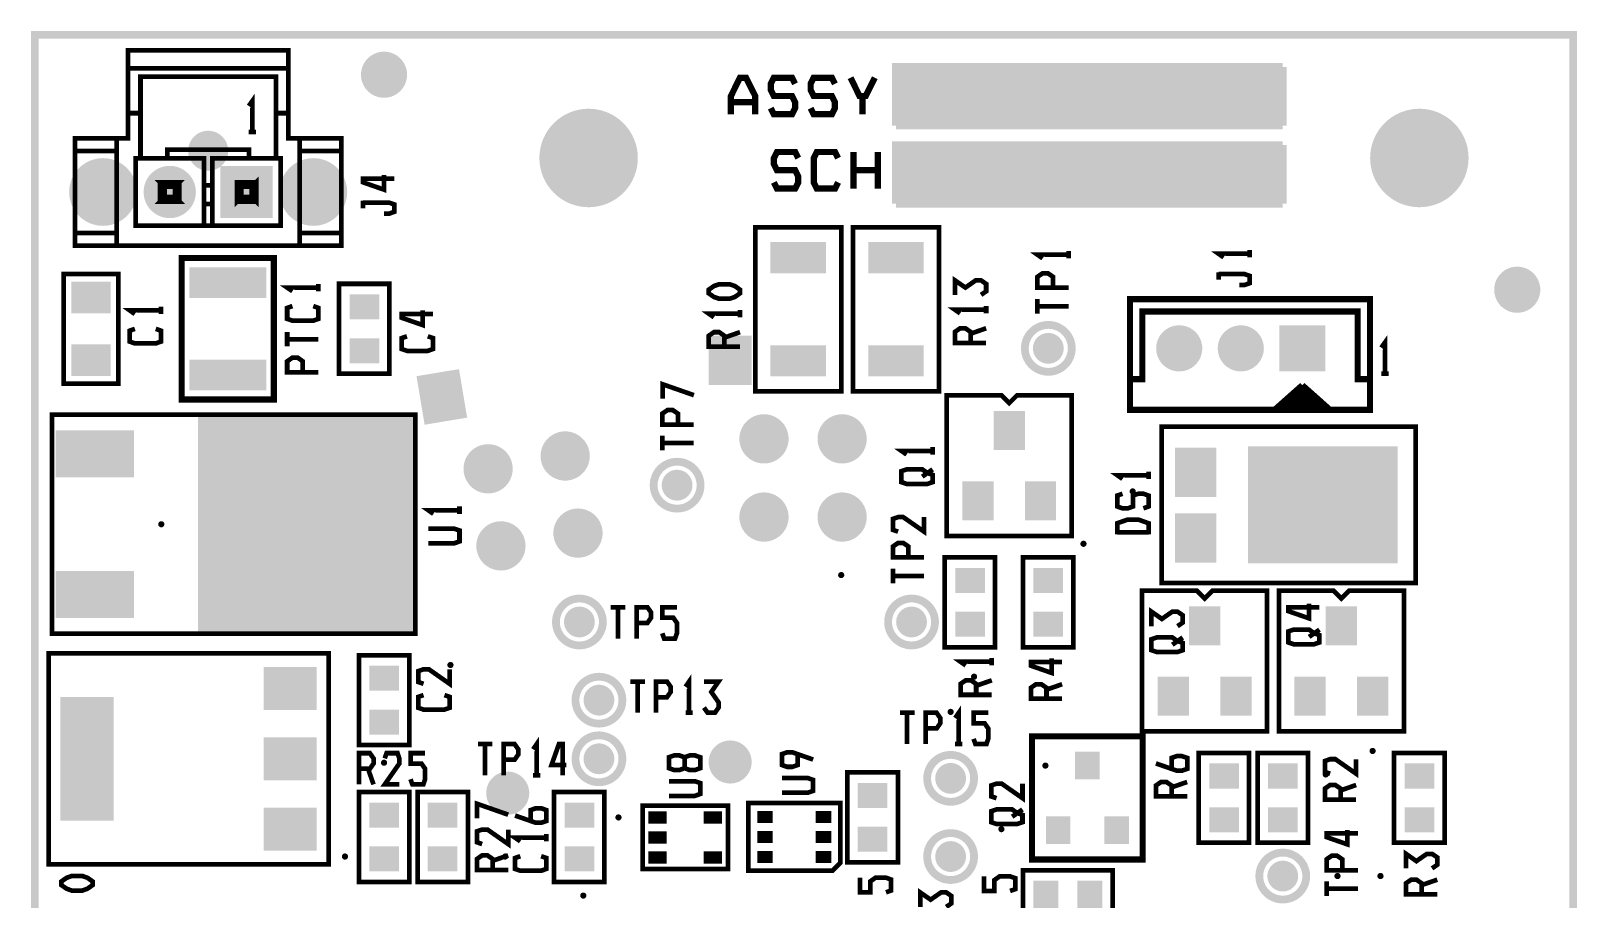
# Model space of a CAD drawing. Extents: x -6 to 100, y -18 to 50.
# Drawn here: x -5.6 to 44.7, y 21.5 to 49.7 of the extents above; entities that cross this region are included whole.
import ezdxf

# ---------------------------------------------------------------- set-up
doc = ezdxf.new("R2010")
doc.units = 0
doc.header["$MEASUREMENT"] = 0
doc.layers.get('0').update_dxf_attribs({"linetype": 'CONTINUOUS'})
for name, color, linetype in [('22-310-0_DRL', 1, 'CONTINUOUS'), ('22-310-0_SMT', 254, 'CONTINUOUS'), ('22-310-0_SST', 1, 'CONTINUOUS')]:
    doc.layers.add(name, color=color, linetype=linetype)

# ---------------------------------------------------------------- blocks, each defined once
blk = doc.blocks.new('ROUND_1')
at = {"const_width": 1.6002}
blk.add_lwpolyline([(-0.8001, 0, 1), (0.8001, 0, 1)], format="xyb", close=True, dxfattribs=at)
blk = doc.blocks.new('ROUND_16')
at = {"const_width": 0.65024}
blk.add_lwpolyline([(-0.32512, 0, 1), (0.32512, 0, 1)], format="xyb", close=True, dxfattribs=at)
blk = doc.blocks.new('ROUND_18')
at = {"const_width": 0.8001}
blk.add_lwpolyline([(-0.40005, 0, 1), (0.40005, 0, 1)], format="xyb", close=True, dxfattribs=at)
blk = doc.blocks.new('ROUND_19')
at = {"const_width": 0.69977}
blk.add_lwpolyline([(-0.349884, 0, 1), (0.349884, 0, 1)], format="xyb", close=True, dxfattribs=at)
blk = doc.blocks.new('ROUND_47')
at = {"const_width": 0.44958}
blk.add_lwpolyline([(-0.22479, 0, 1), (0.22479, 0, 1)], format="xyb", close=True, dxfattribs=at)
blk = doc.blocks.new('ROUND_48')
at = {"const_width": 0.59944}
blk.add_lwpolyline([(-0.29972, 0, 1), (0.29972, 0, 1)], format="xyb", close=True, dxfattribs=at)
blk = doc.blocks.new('ROUND_50')
at = {"const_width": 0.10033}
blk.add_lwpolyline([(-0.050164, 0, 1), (0.050164, 0, 1)], format="xyb", close=True, dxfattribs=at)
blk = doc.blocks.new('ROUND_2')
at = {"const_width": 0.50038}
blk.add_lwpolyline([(-0.25019, 0, 1), (0.25019, 0, 1)], format="xyb", close=True, dxfattribs=at)
blk = doc.blocks.new('RECTANGLE_3')
blk.add_solid([(0.63627, 0.51308), (0.63627, -0.51308), (-0.63627, 0.51308), (-0.63627, -0.51308)])
blk = doc.blocks.new('RECTANGLE_4')
blk.add_solid([(0.4826, 0.4064), (0.4826, -0.4064), (-0.4826, 0.4064), (-0.4826, -0.4064)])
blk = doc.blocks.new('RECTANGLE_6')
blk.add_solid([(0.66929, 0.8001), (0.66929, -0.8001), (-0.66929, 0.8001), (-0.66929, -0.8001)])
blk = doc.blocks.new('RECTANGLE_7')
blk.add_solid([(2.42951, 1.89992), (2.42951, -1.89992), (-2.42951, 1.89992), (-2.42951, -1.89992)])
blk = doc.blocks.new('ROUND_8')
at = {"const_width": 0.7493}
blk.add_lwpolyline([(-0.37465, 0, 1), (0.37465, 0, 1)], format="xyb", close=True, dxfattribs=at)
blk = doc.blocks.new('SQUARE_9')
blk.add_solid([(0.7493, 0.7493), (0.7493, -0.7493), (-0.7493, 0.7493), (-0.7493, -0.7493)])
blk = doc.blocks.new('ROUND_13')
at = {"const_width": 0.84963}
blk.add_lwpolyline([(-0.424814, 0, 1), (0.424814, 0, 1)], format="xyb", close=True, dxfattribs=at)
blk = doc.blocks.new('SQUARE_14')
blk.add_solid([(0.84963, 0.84963), (0.84963, -0.84963), (-0.84963, 0.84963), (-0.84963, -0.84963)])
blk = doc.blocks.new('ROUND_17')
at = {"const_width": 1.09982}
blk.add_lwpolyline([(-0.54991, 0, 1), (0.54991, 0, 1)], format="xyb", close=True, dxfattribs=at)
blk = doc.blocks.new('RECTANGLE_20')
blk.add_solid([(1.24968, 0.50038), (1.24968, -0.50038), (-1.24968, 0.50038), (-1.24968, -0.50038)])
blk = doc.blocks.new('RECTANGLE_21')
blk.add_solid([(0.508, 0.635), (0.508, -0.635), (-0.508, 0.635), (-0.508, -0.635)])
blk = doc.blocks.new('RECTANGLE_22')
blk.add_solid([(0.40005, 0.44958), (0.40005, -0.44958), (-0.40005, 0.44958), (-0.40005, -0.44958)])
blk = doc.blocks.new('RECTANGLE_26')
blk.add_solid([(0.4064, 0.4826), (0.4064, -0.4826), (-0.4064, 0.4826), (-0.4064, -0.4826)])
blk = doc.blocks.new('RECTANGLE_27')
blk.add_solid([(0.9017, 0.508), (0.9017, -0.508), (-0.9017, 0.508), (-0.9017, -0.508)])
blk = doc.blocks.new('RECTANGLE_28')
blk.add_solid([(1.27, 0.762), (1.27, -0.762), (-1.27, 0.762), (-1.27, -0.762)])
blk = doc.blocks.new('SQUARE_29')
blk.add_solid([(3.5052, 3.5052), (3.5052, -3.5052), (-3.5052, 3.5052), (-3.5052, -3.5052)])
blk = doc.blocks.new('RECTANGLE_32')
blk.add_solid([(0.29972, 0.19939), (0.29972, -0.19939), (-0.29972, 0.19939), (-0.29972, -0.19939)])
blk = doc.blocks.new('RECTANGLE_33')
blk.add_solid([(0.25019, 0.19939), (0.25019, -0.19939), (-0.25019, 0.19939), (-0.25019, -0.19939)])
blk = doc.blocks.new('RECTANGLE_34')
blk.add_solid([(0.8636, 2.0066), (0.8636, -2.0066), (-0.8636, 2.0066), (-0.8636, -2.0066)])
blk = doc.blocks.new('RECTANGLE_35')
blk.add_solid([(0.8636, 0.6985), (0.8636, -0.6985), (-0.8636, 0.6985), (-0.8636, -0.6985)])

msp = doc.modelspace()

# ---------------------------------------------------------------- linework, layer by layer
at = {"layer": '22-310-0_DRL'}
for points, const_width in [([(44.561, 49.56), (44.561, -8.441), (-5.436, -8.441), (-5.436, 49.56), (44.561, 49.56)], 0.254), ([(17.162, 39.783), (17.162, 38.183)], 1.4), ([(7.922, 37.007), (7.66, 38.584)], 1.4)]:
    msp.add_lwpolyline(points, dxfattribs=dict(at, const_width=const_width))
at = {"layer": '22-310-0_SST'}
for points, const_width in [([(-2.403, 48.475), (-2.403, 49.054), (2.798, 49.054), (2.798, 48.475)], 0.152), ([(-2.772, 43.118), (-4.133, 43.118), (-4.133, 42.714), (-2.772, 42.714), (-2.772, 46.194), (-2.403, 46.194), (-2.403, 47.015), (-2.002, 47.015), (-2.002, 48.203), (2.397, 48.203), (2.397, 47.015), (2.798, 47.015), (2.798, 48.475), (-2.403, 48.475), (-2.403, 47.015)], 0.152), ([(17.978, 46.979), (17.978, 47.573), (17.68, 48.165), (17.482, 48.165), (17.188, 47.573), (17.188, 46.979)], 0.203), ([(19.273, 47.967), (19.174, 48.165), (18.582, 48.165), (18.483, 47.967), (18.483, 47.769), (18.582, 47.573), (19.174, 47.573), (19.273, 47.375), (19.273, 47.177), (19.174, 46.979), (18.582, 46.979), (18.483, 47.177)], 0.203), ([(20.568, 47.967), (20.469, 48.165), (19.877, 48.165), (19.778, 47.967), (19.778, 47.769), (19.877, 47.573), (20.469, 47.573), (20.568, 47.375), (20.568, 47.177), (20.469, 46.979), (19.877, 46.979), (19.778, 47.177)], 0.203), ([(21.864, 48.165), (21.567, 47.573), (21.368, 47.573), (21.074, 48.165)], 0.203), ([(35.123, 48.518), (22.55, 48.518), (22.55, 46.613)], 0.254), ([(35.123, 48.315), (22.55, 48.315)], 0.254), ([(22.651, 48.518), (22.651, 46.613)], 0.254), ([(22.88, 48.518), (22.88, 46.613)], 0.254), ([(23.108, 48.518), (23.108, 46.613)], 0.254), ([(23.337, 48.518), (23.337, 46.613)], 0.254), ([(23.566, 48.518), (23.566, 46.613)], 0.254), ([(23.794, 48.518), (23.794, 46.613)], 0.254), ([(24.023, 48.518), (24.023, 46.613)], 0.254), ([(24.251, 48.518), (24.251, 46.613)], 0.254), ([(24.48, 48.518), (24.48, 46.613)], 0.254), ([(24.709, 48.518), (24.709, 46.613)], 0.254), ([(24.937, 48.518), (24.937, 46.613)], 0.254), ([(25.166, 48.518), (25.166, 46.613)], 0.254), ([(25.394, 48.518), (25.394, 46.613)], 0.254), ([(25.623, 48.518), (25.623, 46.613)], 0.254), ([(25.852, 48.518), (25.852, 46.613)], 0.254), ([(26.08, 48.518), (26.08, 46.613)], 0.254), ([(26.309, 48.518), (26.309, 46.613)], 0.254), ([(26.537, 48.518), (26.537, 46.613)], 0.254), ([(26.766, 48.518), (26.766, 46.613)], 0.254), ([(26.995, 48.518), (26.995, 46.613)], 0.254), ([(27.223, 48.518), (27.223, 46.613)], 0.254), ([(27.452, 48.518), (27.452, 46.613)], 0.254), ([(27.68, 48.518), (27.68, 46.613)], 0.254), ([(27.909, 48.518), (27.909, 46.613)], 0.254), ([(28.138, 48.518), (28.138, 46.613)], 0.254), ([(28.366, 48.518), (28.366, 46.613)], 0.254), ([(28.595, 48.518), (28.595, 46.613)], 0.254), ([(28.823, 48.518), (28.823, 46.613)], 0.254), ([(29.052, 48.518), (29.052, 46.613)], 0.254), ([(29.281, 48.518), (29.281, 46.613)], 0.254), ([(29.509, 48.518), (29.509, 46.613)], 0.254), ([(29.738, 48.518), (29.738, 46.613)], 0.254), ([(29.966, 48.518), (29.966, 46.613)], 0.254), ([(30.195, 48.518), (30.195, 46.613)], 0.254), ([(30.424, 48.518), (30.424, 46.613)], 0.254), ([(30.652, 48.518), (30.652, 46.613)], 0.254), ([(30.881, 48.518), (30.881, 46.613)], 0.254), ([(31.109, 48.518), (31.109, 46.613)], 0.254), ([(31.338, 48.518), (31.338, 46.613)], 0.254), ([(31.567, 48.518), (31.567, 46.613)], 0.254), ([(31.795, 48.518), (31.795, 46.613)], 0.254), ([(32.024, 48.518), (32.024, 46.613)], 0.254), ([(32.252, 48.518), (32.252, 46.613)], 0.254), ([(32.481, 48.518), (32.481, 46.613)], 0.254), ([(32.71, 48.518), (32.71, 46.613)], 0.254), ([(32.938, 48.518), (32.938, 46.613)], 0.254), ([(33.167, 48.518), (33.167, 46.613)], 0.254), ([(33.395, 48.518), (33.395, 46.613)], 0.254), ([(33.624, 48.518), (33.624, 46.613)], 0.254), ([(33.853, 48.518), (33.853, 46.613)], 0.254), ([(34.081, 48.518), (34.081, 46.613)], 0.254), ([(34.31, 48.518), (34.31, 46.613)], 0.254), ([(34.538, 48.518), (34.538, 46.613)], 0.254), ([(34.767, 48.518), (34.767, 46.613)], 0.254), ([(34.996, 48.518), (34.996, 46.613)], 0.254), ([(35.123, 48.518), (35.123, 46.613)], 0.254), ([(35.123, 48.086), (22.55, 48.086)], 0.254), ([(35.123, 47.858), (22.55, 47.858)], 0.254), ([(35.123, 47.629), (22.55, 47.629)], 0.254), ([(1.638, 46.402), (1.638, 47.418), (1.518, 47.248)], 0.152), ([(17.978, 47.375), (17.188, 47.375)], 0.203), ([(21.467, 46.979), (21.467, 47.573)], 0.203), ([(35.123, 47.401), (22.55, 47.401)], 0.254), ([(35.123, 47.172), (22.55, 47.172)], 0.254), ([(2.397, 47.015), (2.397, 45.549), (2.557, 45.549), (2.557, 43.359), (-2.162, 43.359), (-2.162, 45.549), (-2.002, 45.549), (-1.133, 45.549), (0.058, 45.549), (0.058, 44.67), (0.058, 44.068), (0.337, 44.068), (0.337, 44.67), (0.058, 44.67)], 0.152), ([(-2.002, 47.015), (-2.002, 45.549)], 0.152), ([(2.798, 47.015), (2.798, 46.194), (3.167, 46.194)], 0.152), ([(35.123, 46.943), (22.55, 46.943)], 0.254), ([(35.123, 46.715), (22.55, 46.715)], 0.254), ([(35.123, 46.613), (22.55, 46.613)], 0.254), ([(-2.772, 45.79), (-4.133, 45.79), (-4.133, 46.194), (-2.772, 46.194)], 0.152), ([(1.755, 46.402), (1.518, 46.402)], 0.152), ([(3.167, 43.118), (4.528, 43.118), (4.528, 45.79), (4.528, 46.194), (3.167, 46.194), (3.167, 42.714), (4.528, 42.714), (4.528, 43.118)], 0.152), ([(-4.133, 45.79), (-4.133, 43.118)], 0.152), ([(-1.133, 45.549), (-1.133, 45.828), (1.528, 45.828), (1.528, 45.549)], 0.152), ([(3.167, 45.79), (4.528, 45.79)], 0.152), ([(19.375, 45.554), (19.275, 45.752), (18.684, 45.752), (18.585, 45.554), (18.585, 45.356), (18.684, 45.16), (19.275, 45.16), (19.375, 44.962), (19.375, 44.764), (19.275, 44.566), (18.684, 44.566), (18.585, 44.764)], 0.203), ([(20.67, 44.764), (20.571, 44.566), (19.979, 44.566), (19.88, 44.764), (19.88, 45.554), (19.979, 45.752), (20.571, 45.752), (20.67, 45.554)], 0.203), ([(21.175, 44.566), (21.175, 45.752)], 0.203), ([(21.965, 44.566), (21.965, 45.752)], 0.203), ([(35.123, 45.978), (22.55, 45.978), (22.55, 44.073)], 0.254), ([(35.123, 45.775), (22.55, 45.775)], 0.254), ([(22.651, 45.978), (22.651, 44.073)], 0.254), ([(22.88, 45.978), (22.88, 44.073)], 0.254), ([(23.108, 45.978), (23.108, 44.073)], 0.254), ([(23.337, 45.978), (23.337, 44.073)], 0.254), ([(23.566, 45.978), (23.566, 44.073)], 0.254), ([(23.794, 45.978), (23.794, 44.073)], 0.254), ([(24.023, 45.978), (24.023, 44.073)], 0.254), ([(24.251, 45.978), (24.251, 44.073)], 0.254), ([(24.48, 45.978), (24.48, 44.073)], 0.254), ([(24.709, 45.978), (24.709, 44.073)], 0.254), ([(24.937, 45.978), (24.937, 44.073)], 0.254), ([(25.166, 45.978), (25.166, 44.073)], 0.254), ([(25.394, 45.978), (25.394, 44.073)], 0.254), ([(25.623, 45.978), (25.623, 44.073)], 0.254), ([(25.852, 45.978), (25.852, 44.073)], 0.254), ([(26.08, 45.978), (26.08, 44.073)], 0.254), ([(26.309, 45.978), (26.309, 44.073)], 0.254), ([(26.537, 45.978), (26.537, 44.073)], 0.254), ([(26.766, 45.978), (26.766, 44.073)], 0.254), ([(26.995, 45.978), (26.995, 44.073)], 0.254), ([(27.223, 45.978), (27.223, 44.073)], 0.254), ([(27.452, 45.978), (27.452, 44.073)], 0.254), ([(27.68, 45.978), (27.68, 44.073)], 0.254), ([(27.909, 45.978), (27.909, 44.073)], 0.254), ([(28.138, 45.978), (28.138, 44.073)], 0.254), ([(28.366, 45.978), (28.366, 44.073)], 0.254), ([(28.595, 45.978), (28.595, 44.073)], 0.254), ([(28.823, 45.978), (28.823, 44.073)], 0.254), ([(29.052, 45.978), (29.052, 44.073)], 0.254), ([(29.281, 45.978), (29.281, 44.073)], 0.254), ([(29.509, 45.978), (29.509, 44.073)], 0.254), ([(29.738, 45.978), (29.738, 44.073)], 0.254), ([(29.966, 45.978), (29.966, 44.073)], 0.254), ([(30.195, 45.978), (30.195, 44.073)], 0.254), ([(30.424, 45.978), (30.424, 44.073)], 0.254), ([(30.652, 45.978), (30.652, 44.073)], 0.254), ([(30.881, 45.978), (30.881, 44.073)], 0.254), ([(31.109, 45.978), (31.109, 44.073)], 0.254), ([(31.338, 45.978), (31.338, 44.073)], 0.254), ([(31.567, 45.978), (31.567, 44.073)], 0.254), ([(31.795, 45.978), (31.795, 44.073)], 0.254), ([(32.024, 45.978), (32.024, 44.073)], 0.254), ([(32.252, 45.978), (32.252, 44.073)], 0.254), ([(32.481, 45.978), (32.481, 44.073)], 0.254), ([(32.71, 45.978), (32.71, 44.073)], 0.254), ([(32.938, 45.978), (32.938, 44.073)], 0.254), ([(33.167, 45.978), (33.167, 44.073)], 0.254), ([(33.395, 45.978), (33.395, 44.073)], 0.254), ([(33.624, 45.978), (33.624, 44.073)], 0.254), ([(33.853, 45.978), (33.853, 44.073)], 0.254), ([(34.081, 45.978), (34.081, 44.073)], 0.254), ([(34.31, 45.978), (34.31, 44.073)], 0.254), ([(34.538, 45.978), (34.538, 44.073)], 0.254), ([(34.767, 45.978), (34.767, 44.073)], 0.254), ([(34.996, 45.978), (34.996, 44.073)], 0.254), ([(35.123, 45.978), (35.123, 44.073)], 0.254), ([(2.397, 45.549), (1.528, 45.549), (0.337, 45.549), (0.337, 44.67)], 0.152), ([(21.965, 45.16), (21.175, 45.16)], 0.203), ([(35.123, 45.546), (22.55, 45.546)], 0.254), ([(35.123, 45.318), (22.55, 45.318)], 0.254), ([(-1.22, 44.622), (-1.37, 44.772), (-0.735, 44.772), (-0.885, 44.622), (-1.22, 44.622), (-1.22, 44.287), (-1.37, 44.137), (-0.735, 44.137), (-0.885, 44.287), (-1.22, 44.287)], 0.152), ([(-1.37, 44.137), (-1.37, 44.772)], 0.152), ([(-0.735, 44.137), (-0.735, 44.772)], 0.152), ([(1.765, 44.772), (1.13, 44.772), (1.13, 44.137), (1.28, 44.287), (1.615, 44.287), (1.765, 44.137), (1.765, 44.772), (1.615, 44.622), (1.615, 44.287)], 0.152), ([(1.13, 44.772), (1.28, 44.622), (1.615, 44.622)], 0.152), ([(5.913, 45.005), (5.913, 44.53), (5.234, 44.767), (5.234, 44.886), (6.25, 44.886)], 0.152), ([(35.123, 45.089), (22.55, 45.089)], 0.254), ([(35.123, 44.861), (22.55, 44.861)], 0.254), ([(35.123, 44.632), (22.55, 44.632)], 0.254), ([(-0.885, 44.622), (-0.885, 44.287)], 0.152), ([(1.28, 44.622), (1.28, 44.287)], 0.152), ([(5.234, 44.167), (5.234, 43.928)], 0.152), ([(35.123, 44.403), (22.55, 44.403)], 0.254), ([(35.123, 44.175), (22.55, 44.175)], 0.254), ([(0.058, 44.068), (0.058, 43.359)], 0.152), ([(0.337, 44.068), (0.337, 43.359)], 0.152), ([(1.13, 44.137), (1.765, 44.137)], 0.152), ([(5.913, 43.751), (6.083, 43.751), (6.25, 43.812), (6.25, 44.048), (6.083, 44.106), (5.234, 44.106)], 0.152), ([(35.123, 44.073), (22.55, 44.073)], 0.254), ([(17.978, 43.311), (20.772, 43.311), (20.772, 37.977), (17.978, 37.977), (17.978, 43.311)], 0.152), ([(21.153, 43.311), (23.947, 43.311), (23.947, 37.977), (21.153, 37.977), (21.153, 43.311)], 0.152), ([(3.167, 42.714), (-2.772, 42.714)], 0.152), ([(2.331, 37.711), (2.331, 42.308), (-0.666, 42.308), (-0.666, 37.711), (2.331, 37.711)], 0.201), ([(28.165, 42.417), (27.149, 42.417), (27.32, 42.298)], 0.152), ([(28.165, 42.537), (28.165, 42.298)], 0.152), ([(34.051, 42.448), (33.035, 42.448), (33.202, 42.331)], 0.152), ([(34.051, 42.567), (34.051, 42.331)], 0.152), ([(-4.501, 41.787), (-4.501, 38.231), (-2.723, 38.231), (-2.723, 41.787), (-4.501, 41.787)], 0.152), ([(25.316, 41.112), (25.483, 41.228), (25.483, 41.467), (25.316, 41.584), (25.145, 41.584), (24.808, 41.348), (24.467, 41.584), (24.467, 41.112)], 0.152), ([(27.657, 41.343), (27.657, 41.698), (27.487, 41.815), (27.32, 41.815), (27.149, 41.698), (27.149, 41.343), (28.165, 41.343)], 0.152), ([(33.035, 41.848), (33.035, 41.609)], 0.152), ([(33.71, 41.432), (33.88, 41.432), (34.051, 41.493), (34.051, 41.729), (33.88, 41.787), (33.035, 41.787)], 0.152), ([(3.781, 41.348), (2.765, 41.348), (2.936, 41.231)], 0.152), ([(3.781, 41.467), (3.781, 41.231)], 0.152), ([(4.452, 41.47), (4.452, 38.549), (6.09, 38.549), (6.09, 41.47), (4.452, 41.47)], 0.152), ([(17.482, 41.162), (17.315, 41.043), (17.144, 40.985), (16.807, 40.985), (16.636, 41.043), (16.466, 41.162), (16.466, 41.279), (16.636, 41.399), (16.807, 41.457), (17.144, 41.457), (17.315, 41.399), (17.482, 41.279), (17.482, 41.162)], 0.152), ([(-1.337, 40.728), (-1.337, 40.489)], 0.152), ([(3.614, 40.748), (3.781, 40.687), (3.781, 40.332), (3.614, 40.273), (2.936, 40.273), (2.765, 40.332), (2.765, 40.687), (2.936, 40.748)], 0.152), ([(25.483, 40.629), (24.467, 40.629), (24.637, 40.51)], 0.152), ([(25.483, 40.746), (25.483, 40.51)], 0.152), ([(27.149, 40.977), (27.149, 40.505)], 0.152), ([(28.165, 40.741), (27.149, 40.741)], 0.152), ([(30.157, 37.375), (30.157, 40.974), (37.957, 40.974), (37.957, 37.375), (30.157, 37.375)], 0.201), ([(-1.337, 40.609), (-2.353, 40.609), (-2.185, 40.489)], 0.152), ([(7.167, 40.604), (7.167, 40.131), (6.489, 40.367), (6.489, 40.487), (7.505, 40.487)], 0.152), ([(17.482, 40.502), (16.466, 40.502), (16.636, 40.383)], 0.152), ([(17.482, 40.619), (17.482, 40.383)], 0.152), ([(37.957, 38.373), (37.556, 38.373), (37.556, 40.573), (30.558, 40.573), (30.558, 38.373), (30.157, 38.373)], 0.201), ([(-1.507, 40.007), (-1.337, 39.948), (-1.337, 39.593), (-1.507, 39.534), (-2.185, 39.534), (-2.353, 39.593), (-2.353, 39.948), (-2.185, 40.007)], 0.152), ([(2.765, 39.91), (2.765, 39.435)], 0.152), ([(3.781, 39.671), (2.765, 39.671)], 0.152), ([(7.335, 39.765), (7.505, 39.707), (7.505, 39.351), (7.335, 39.293), (6.659, 39.293), (6.489, 39.351), (6.489, 39.707), (6.659, 39.765)], 0.152), ([(16.974, 39.425), (16.974, 39.781), (16.807, 39.9), (16.636, 39.9), (16.466, 39.781), (16.466, 39.425), (17.482, 39.425)], 0.152), ([(16.974, 39.722), (17.482, 39.9)], 0.152), ([(24.975, 39.552), (24.975, 39.908), (24.808, 40.027), (24.637, 40.027), (24.467, 39.908), (24.467, 39.552), (25.483, 39.552)], 0.152), ([(24.975, 39.849), (25.483, 40.027)], 0.152), ([(38.445, 38.549), (38.445, 39.565), (38.325, 39.397)], 0.152), ([(3.273, 38.597), (3.273, 38.953), (3.106, 39.072), (2.936, 39.072), (2.765, 38.953), (2.765, 38.597), (3.781, 38.597)], 0.152), ([(15.983, 37.853), (14.967, 38.208), (14.967, 37.736)], 0.152), ([(35.758, 38.175), (34.858, 37.375)], 0.201), ([(35.745, 38.163), (35.745, 37.375)], 0.201), ([(35.758, 38.175), (36.657, 37.375)], 0.201), ([(38.564, 38.549), (38.325, 38.549)], 0.152), ([(24.201, 33.278), (28.265, 33.278), (28.265, 37.85), (26.487, 37.85), (26.233, 37.596), (25.979, 37.85), (24.201, 37.85), (24.201, 33.278)], 0.152), ([(35.206, 37.683), (35.206, 37.375)], 0.201), ([(36.266, 37.723), (35.25, 37.723)], 0.201), ([(35.384, 37.843), (35.384, 37.375)], 0.201), ([(36.062, 37.901), (35.45, 37.901)], 0.201), ([(35.564, 38.003), (35.564, 37.375)], 0.201), ([(35.862, 38.081), (35.653, 38.081)], 0.201), ([(35.925, 38.025), (35.925, 37.375)], 0.201), ([(36.106, 37.865), (36.106, 37.375)], 0.201), ([(36.283, 37.705), (36.283, 37.375)], 0.201), ([(-4.882, 37.215), (-4.882, 30.103), (6.929, 30.103), (6.929, 37.215), (-4.882, 37.215)], 0.152), ([(15.465, 36.898), (15.465, 37.253), (15.295, 37.37), (15.128, 37.37), (14.957, 37.253), (14.957, 36.898), (15.973, 36.898)], 0.152), ([(34.957, 37.375), (34.858, 37.375)], 0.201), ([(36.657, 37.375), (34.957, 37.375)], 0.201), ([(35.026, 37.523), (35.026, 37.375)], 0.201), ([(36.466, 37.543), (35.046, 37.543)], 0.201), ([(36.464, 37.545), (36.464, 37.375)], 0.201), ([(39.441, 31.754), (31.186, 31.754), (31.186, 36.834), (39.441, 36.834), (39.441, 31.754)], 0.152), ([(14.957, 36.532), (14.957, 36.06)], 0.152), ([(15.973, 36.296), (14.957, 36.296)], 0.152), ([(23.743, 36.164), (23.743, 35.925)], 0.152), ([(23.743, 36.044), (22.727, 36.044), (22.898, 35.925)], 0.152), ([(23.573, 34.97), (23.743, 35.028), (23.743, 35.265), (23.573, 35.325), (23.406, 35.442), (22.898, 35.442), (22.727, 35.384), (22.727, 35.028), (22.898, 34.97), (23.573, 34.97)], 0.152), ([(23.406, 35.206), (23.743, 35.442)], 0.152), ([(30.761, 35.252), (29.745, 35.252), (29.916, 35.132)], 0.152), ([(30.761, 35.369), (30.761, 35.132)], 0.152), ([(29.916, 34.65), (29.745, 34.591), (29.745, 34.236), (29.916, 34.175), (30.086, 34.175), (30.253, 34.236), (30.253, 34.591), (30.424, 34.65), (30.594, 34.65), (30.761, 34.591), (30.761, 34.236), (30.594, 34.175)], 0.152), ([(8.366, 34.116), (7.35, 34.116), (7.518, 33.997)], 0.152), ([(8.366, 34.236), (8.366, 33.997)], 0.152), ([(23.466, 33.89), (23.466, 33.418), (22.788, 33.89), (22.621, 33.89), (22.45, 33.832), (22.45, 33.476), (22.621, 33.418)], 0.152), ([(30.761, 33.337), (30.761, 33.692), (30.424, 33.812), (30.086, 33.812), (29.745, 33.692), (29.745, 33.337)], 0.152), ([(7.35, 33.514), (8.196, 33.514), (8.366, 33.456), (8.366, 33.1), (8.196, 33.042), (7.35, 33.042)], 0.152), ([(30.761, 33.398), (29.745, 33.398)], 0.152), ([(22.958, 32.58), (22.958, 32.935), (22.788, 33.052), (22.621, 33.052), (22.45, 32.935), (22.45, 32.58), (23.466, 32.58)], 0.152), ([(22.45, 32.214), (22.45, 31.742)], 0.152), ([(24.137, 32.58), (24.137, 29.659), (25.775, 29.659), (25.775, 32.58), (24.137, 32.58)], 0.152), ([(26.677, 32.58), (26.677, 29.659), (28.315, 29.659), (28.315, 32.58), (26.677, 32.58)], 0.152), ([(23.466, 31.978), (22.45, 31.978)], 0.152), ([(30.551, 26.928), (34.615, 26.928), (34.615, 31.5), (32.837, 31.5), (32.583, 31.246), (32.329, 31.5), (30.551, 31.5), (30.551, 26.928)], 0.152), ([(34.996, 26.928), (39.06, 26.928), (39.06, 31.5), (37.282, 31.5), (37.028, 31.246), (36.774, 31.5), (34.996, 31.5), (34.996, 26.928)], 0.152), ([(13.756, 30.962), (13.281, 30.962)], 0.152), ([(13.517, 29.946), (13.517, 30.962)], 0.152), ([(14.119, 30.454), (14.475, 30.454), (14.594, 30.624), (14.594, 30.792), (14.475, 30.962), (14.119, 30.962), (14.119, 29.946)], 0.152), ([(14.957, 30.116), (15.016, 29.946), (15.371, 29.946), (15.432, 30.116), (15.432, 30.454), (15.313, 30.624), (14.957, 30.624), (14.957, 30.962), (15.432, 30.962)], 0.152), ([(31.701, 30.347), (31.871, 30.464), (31.871, 30.703), (31.701, 30.82), (31.534, 30.82), (31.193, 30.583), (30.855, 30.82), (30.855, 30.347)], 0.152), ([(35.979, 31.074), (35.979, 30.601), (35.3, 30.837), (35.3, 30.957), (36.316, 30.957)], 0.152), ([(36.146, 29.763), (36.316, 29.821), (36.316, 30.058), (36.146, 30.118), (35.979, 30.235), (35.471, 30.235), (35.3, 30.177), (35.3, 29.821), (35.471, 29.763), (36.146, 29.763)], 0.152), ([(35.979, 29.999), (36.316, 30.235)], 0.152), ([(31.701, 29.509), (31.871, 29.567), (31.871, 29.804), (31.701, 29.864), (31.534, 29.981), (31.026, 29.981), (30.855, 29.923), (30.855, 29.567), (31.026, 29.509), (31.701, 29.509)], 0.152), ([(31.534, 29.745), (31.871, 29.981)], 0.152), ([(4.109, 22.61), (4.109, 29.468), (-4.984, 29.468), (-4.984, 22.61), (4.109, 22.61)], 0.152), ([(6.738, 26.484), (6.738, 29.405), (5.1, 29.405), (5.1, 26.484), (6.738, 26.484)], 0.152), ([(25.666, 29.191), (24.65, 29.191), (24.82, 29.072)], 0.152), ([(25.666, 29.311), (25.666, 29.072)], 0.152), ([(27.614, 29.301), (27.614, 28.828), (26.936, 29.064), (26.936, 29.184), (27.952, 29.184)], 0.152), ([(8.044, 28.948), (8.044, 28.475), (7.368, 28.948), (7.198, 28.948), (7.028, 28.889), (7.028, 28.534), (7.198, 28.475)], 0.152), ([(15.829, 27.533), (15.829, 28.549), (15.712, 28.379)], 0.152), ([(25.158, 28.117), (25.158, 28.473), (24.988, 28.589), (24.82, 28.589), (24.65, 28.473), (24.65, 28.117), (25.666, 28.117)], 0.152), ([(25.158, 28.412), (25.666, 28.589)], 0.152), ([(7.876, 28.109), (8.044, 28.051), (8.044, 27.695), (7.876, 27.637), (7.198, 27.637), (7.028, 27.695), (7.028, 28.051), (7.198, 28.109)], 0.152), ([(14.391, 28.549), (13.916, 28.549)], 0.152), ([(14.152, 27.533), (14.152, 28.549)], 0.152), ([(14.754, 28.041), (15.11, 28.041), (15.229, 28.211), (15.229, 28.379), (15.11, 28.549), (14.754, 28.549), (14.754, 27.533)], 0.152), ([(16.311, 27.703), (16.431, 27.533), (16.667, 27.533), (16.786, 27.703), (16.786, 27.871), (16.55, 28.211), (16.786, 28.549), (16.311, 28.549)], 0.152), ([(27.444, 27.99), (27.444, 28.346), (27.274, 28.462), (27.106, 28.462), (26.936, 28.346), (26.936, 27.99), (27.952, 27.99)], 0.152), ([(27.444, 28.285), (27.952, 28.462)], 0.152), ([(24.592, 26.517), (24.592, 27.533), (24.475, 27.363)], 0.152), ([(15.948, 27.533), (15.712, 27.533)], 0.152), ([(23.154, 27.533), (22.679, 27.533)], 0.152), ([(22.915, 26.517), (22.915, 27.533)], 0.152), ([(23.517, 27.025), (23.873, 27.025), (23.992, 27.195), (23.992, 27.363), (23.873, 27.533), (23.517, 27.533), (23.517, 26.517)], 0.152), ([(25.074, 26.687), (25.135, 26.517), (25.491, 26.517), (25.549, 26.687), (25.549, 27.025), (25.43, 27.195), (25.074, 27.195), (25.074, 27.533), (25.549, 27.533)], 0.152), ([(10.876, 25.501), (10.876, 26.517), (10.759, 26.347)], 0.152), ([(26.974, 22.77), (30.571, 22.77), (30.571, 26.768), (26.974, 26.768), (26.974, 22.77)], 0.201), ([(5.097, 25.714), (5.453, 25.714), (5.572, 25.884), (5.572, 26.052), (5.453, 26.222), (5.097, 26.222), (5.097, 25.206)], 0.152), ([(6.41, 25.206), (5.935, 25.206), (6.41, 25.884), (6.41, 26.052), (6.352, 26.222), (5.996, 26.222), (5.935, 26.052)], 0.152), ([(6.774, 25.376), (6.835, 25.206), (7.19, 25.206), (7.249, 25.376), (7.249, 25.714), (7.129, 25.884), (6.774, 25.884), (6.774, 26.222), (7.249, 26.222)], 0.152), ([(9.438, 26.517), (8.963, 26.517)], 0.152), ([(9.199, 25.501), (9.199, 26.517)], 0.152), ([(9.801, 26.009), (10.157, 26.009), (10.276, 26.179), (10.276, 26.347), (10.157, 26.517), (9.801, 26.517), (9.801, 25.501)], 0.152), ([(11.833, 25.839), (11.358, 25.839), (11.597, 26.517), (11.714, 26.517), (11.714, 25.501)], 0.152), ([(15.681, 26.09), (15.511, 26.148), (15.341, 26.148), (15.173, 26.09), (15.173, 25.734), (15.341, 25.673), (15.511, 25.673), (15.681, 25.734), (15.681, 26.09), (15.849, 26.148), (16.019, 26.148), (16.189, 26.09), (16.189, 25.734), (16.019, 25.673), (15.849, 25.673), (15.681, 25.734)], 0.152), ([(19.352, 26.192), (19.352, 25.836), (19.184, 25.778), (19.014, 25.778), (18.844, 25.836), (18.844, 26.192), (19.014, 26.25), (19.184, 26.25), (19.86, 26.014)], 0.152), ([(24.711, 26.517), (24.475, 26.517)], 0.152), ([(31.508, 25.712), (31.508, 26.067), (31.678, 26.126), (31.846, 26.126), (32.016, 26.067), (32.016, 25.712), (31.846, 25.653), (31.678, 25.653), (31, 25.889)], 0.152), ([(32.392, 26.23), (32.392, 23.309), (34.03, 23.309), (34.03, 26.23), (32.392, 26.23)], 0.152), ([(35.948, 23.309), (35.948, 26.23), (34.31, 26.23), (34.31, 23.309), (35.948, 23.309)], 0.152), ([(38.742, 26.23), (38.742, 23.309), (40.38, 23.309), (40.38, 26.23), (38.742, 26.23)], 0.152), ([(5.394, 25.714), (5.572, 25.206)], 0.152), ([(22.613, 22.674), (22.613, 25.595), (20.975, 25.595), (20.975, 22.674), (22.613, 22.674)], 0.152), ([(37.508, 26.027), (37.508, 25.554), (36.832, 26.027), (36.662, 26.027), (36.492, 25.968), (36.492, 25.613), (36.662, 25.554)], 0.152), ([(10.995, 25.501), (10.759, 25.501)], 0.152), ([(15.173, 25.31), (16.019, 25.31), (16.189, 25.252), (16.189, 24.896), (16.019, 24.835), (15.173, 24.835)], 0.152), ([(18.844, 25.412), (19.692, 25.412), (19.86, 25.353), (19.86, 24.998), (19.692, 24.939), (18.844, 24.939)], 0.152), ([(26.664, 25.232), (26.664, 24.759), (25.986, 25.232), (25.819, 25.232), (25.648, 25.173), (25.648, 24.817), (25.819, 24.759)], 0.152), ([(31.508, 24.815), (31.508, 25.171), (31.338, 25.287), (31.17, 25.287), (31, 25.171), (31, 24.815), (32.016, 24.815)], 0.152), ([(31.508, 25.11), (32.016, 25.287)], 0.152), ([(37, 24.716), (37, 25.071), (36.832, 25.188), (36.662, 25.188), (36.492, 25.071), (36.492, 24.716), (37.508, 24.716)], 0.152), ([(37, 25.011), (37.508, 25.188)], 0.152), ([(6.738, 22.039), (6.738, 24.96), (5.1, 24.96), (5.1, 22.039), (6.738, 22.039)], 0.152), ([(8.643, 22.039), (8.643, 24.96), (7.005, 24.96), (7.005, 22.039), (8.643, 22.039)], 0.152), ([(9.949, 24.223), (8.933, 24.579), (8.933, 24.106)], 0.152), ([(11.437, 24.96), (11.437, 22.039), (13.075, 22.039), (13.075, 24.96), (11.437, 24.96)], 0.152), ([(17.8, 22.407), (20.492, 22.407), (20.746, 22.661), (20.746, 24.599), (17.749, 24.599), (17.749, 22.407), (17.8, 22.407)], 0.152), ([(10.68, 24.017), (10.68, 24.373), (10.85, 24.434), (11.018, 24.434), (11.188, 24.373), (11.188, 24.017), (11.018, 23.959), (10.85, 23.959), (10.172, 24.195)], 0.152), ([(14.32, 24.515), (14.32, 22.458), (17.089, 22.458), (17.089, 24.515), (14.32, 24.515)], 0.152), ([(26.494, 23.921), (26.664, 23.979), (26.664, 24.216), (26.494, 24.276), (26.327, 24.393), (25.819, 24.393), (25.648, 24.335), (25.648, 23.979), (25.819, 23.921), (26.494, 23.921)], 0.152), ([(26.327, 24.157), (26.664, 24.393)], 0.152), ([(9.949, 23.741), (9.949, 23.268), (9.273, 23.741), (9.103, 23.741), (8.933, 23.682), (8.933, 23.327), (9.103, 23.268)], 0.152), ([(11.188, 23.596), (11.188, 23.357)], 0.152), ([(37.226, 23.73), (37.226, 23.258), (36.547, 23.494), (36.547, 23.614), (37.563, 23.614)], 0.152), ([(11.188, 23.476), (10.172, 23.476), (10.342, 23.357)], 0.152), ([(9.441, 22.43), (9.441, 22.785), (9.273, 22.902), (9.103, 22.902), (8.933, 22.785), (8.933, 22.43), (9.949, 22.43)], 0.152), ([(9.441, 22.725), (9.949, 22.902)], 0.152), ([(11.018, 22.874), (11.188, 22.816), (11.188, 22.46), (11.018, 22.402), (10.342, 22.402), (10.172, 22.46), (10.172, 22.816), (10.342, 22.874)], 0.152), ([(37.055, 22.42), (37.055, 22.775), (36.885, 22.892), (36.718, 22.892), (36.547, 22.775), (36.547, 22.42), (37.563, 22.42)], 0.152), ([(39.974, 22.478), (40.144, 22.595), (40.144, 22.834), (39.974, 22.951), (39.806, 22.951), (39.466, 22.714), (39.128, 22.951), (39.128, 22.478)], 0.152), ([(-3.557, 21.935), (-3.727, 21.818), (-3.894, 21.757), (-4.235, 21.757), (-4.402, 21.818), (-4.573, 21.935), (-4.573, 22.054), (-4.402, 22.173), (-4.235, 22.232), (-3.894, 22.232), (-3.727, 22.173), (-3.557, 22.054), (-3.557, 21.935)], 0.152), ([(22.227, 21.701), (22.395, 21.759), (22.395, 22.115), (22.227, 22.176), (21.887, 22.176), (21.719, 22.057), (21.719, 21.701), (21.379, 21.701), (21.379, 22.176)], 0.152), ([(26.26, 21.744), (26.431, 21.805), (26.431, 22.161), (26.26, 22.219), (25.923, 22.219), (25.752, 22.1), (25.752, 21.744), (25.415, 21.744), (25.415, 22.219)], 0.152), ([(29.598, 22.42), (26.677, 22.42), (26.677, 20.781), (29.598, 20.781), (29.598, 22.42)], 0.152), ([(36.547, 22.054), (36.547, 21.582)], 0.152), ([(39.636, 21.64), (39.636, 21.996), (39.466, 22.112), (39.298, 22.112), (39.128, 21.996), (39.128, 21.64), (40.144, 21.64)], 0.152), ([(39.636, 21.935), (40.144, 22.112)], 0.152), ([(24.185, 21.226), (24.355, 21.343), (24.355, 21.582), (24.185, 21.698), (24.018, 21.698), (23.677, 21.462), (23.339, 21.698), (23.339, 21.226)], 0.152), ([(37.563, 21.818), (36.547, 21.818)], 0.152)]:
    msp.add_lwpolyline(points, dxfattribs=dict(at, const_width=const_width))
at = {"layer": '22-310-0_SST', "const_width": 0.254}
for points in [[(27.503, 40.136, 0.414214), (26.741, 39.374)], [(28.265, 39.374, 0.414214), (27.503, 40.136)], [(26.741, 39.374, 0.414214), (27.503, 38.612)], [(27.503, 38.612, 0.414214), (28.265, 39.374)], [(15.438, 35.691, 0.414214), (14.676, 34.929)], [(16.2, 34.929, 0.414214), (15.438, 35.691)], [(14.676, 34.929, 0.414214), (15.438, 34.167)], [(15.438, 34.167, 0.414214), (16.2, 34.929)], [(12.263, 31.246, 0.414214), (11.501, 30.484)], [(13.025, 30.484, 0.414214), (12.263, 31.246)], [(23.058, 31.246, 0.414214), (22.296, 30.484)], [(23.82, 30.484, 0.414214), (23.058, 31.246)], [(11.501, 30.484, 0.414214), (12.263, 29.722)], [(12.263, 29.722, 0.414214), (13.025, 30.484)], [(22.296, 30.484, 0.414214), (23.058, 29.722)], [(23.058, 29.722, 0.414214), (23.82, 30.484)], [(12.898, 28.706, 0.414214), (12.136, 27.944)], [(13.66, 27.944, 0.414214), (12.898, 28.706)], [(12.136, 27.944, 0.414214), (12.898, 27.182)], [(12.898, 27.182, 0.414214), (13.66, 27.944)], [(12.898, 26.801, 0.414214), (12.136, 26.039)], [(13.66, 26.039, 0.414214), (12.898, 26.801)], [(12.136, 26.039, 0.414214), (12.898, 25.277)], [(12.898, 25.277, 0.414214), (13.66, 26.039)], [(24.328, 26.166, 0.414214), (23.566, 25.404)], [(25.09, 25.404, 0.414214), (24.328, 26.166)], [(23.566, 25.404, 0.414214), (24.328, 24.642)], [(24.328, 24.642, 0.414214), (25.09, 25.404)], [(24.328, 23.626, 0.414214), (23.566, 22.864)], [(25.09, 22.864, 0.414214), (24.328, 23.626)], [(35.123, 22.991, 0.414214), (34.361, 22.229)], [(35.885, 22.229, 0.414214), (35.123, 22.991)], [(23.566, 22.864, 0.414214), (24.328, 22.102)], [(24.328, 22.102, 0.414214), (25.09, 22.864)], [(34.361, 22.229, 0.414214), (35.123, 21.467)], [(35.123, 21.467, 0.414214), (35.885, 22.229)]]:
    msp.add_lwpolyline(points, format="xyb", dxfattribs=at)

# ---------------------------------------------------------------- block references
at = {"layer": '22-310-0_DRL'}
for name, p in [('ROUND_1', (12.562, 45.559)), ('ROUND_1', (39.562, 45.559)), ('ROUND_16', (0.198, 45.793)), ('ROUND_18', (-3.221, 44.454)), ('ROUND_18', (3.616, 44.454)), ('ROUND_48', (-1.052, 44.454)), ('ROUND_48', (1.447, 44.454)), ('ROUND_47', (31.757, 39.374)), ('ROUND_47', (33.759, 39.374)), ('ROUND_47', (35.758, 39.374)), ('ROUND_47', (18.262, 36.433)), ('ROUND_47', (20.802, 36.433)), ('ROUND_47', (11.8, 35.877)), ('ROUND_47', (9.296, 35.46)), ('ROUND_50', (30.246, 34.726)), ('ROUND_47', (18.262, 33.893)), ('ROUND_47', (20.802, 33.893)), ('ROUND_50', (-1.326, 33.659)), ('ROUND_47', (12.217, 33.372)), ('ROUND_47', (9.712, 32.956)), ('ROUND_50', (28.646, 33.024)), ('ROUND_50', (20.772, 32.008)), ('ROUND_50', (8.072, 29.087)), ('ROUND_50', (25.09, 28.706)), ('ROUND_50', (24.328, 27.563)), ('ROUND_19', (17.162, 25.935)), ('ROUND_50', (38.044, 26.293)), ('ROUND_50', (5.913, 25.912)), ('ROUND_50', (27.409, 25.818)), ('ROUND_50', (36.52, 25.531)), ('ROUND_19', (9.933, 24.924)), ('ROUND_50', (13.533, 24.134)), ('ROUND_50', (25.979, 23.753)), ('ROUND_50', (4.643, 22.864)), ('ROUND_50', (9.85, 22.864)), ('ROUND_50', (36.901, 22.229)), ('ROUND_50', (38.298, 22.229)), ('ROUND_50', (12.39, 21.594))]:
    msp.add_blockref(name, p, dxfattribs=at)
at = {"layer": '22-310-0_SMT'}
for name, p in [('ROUND_8', (5.913, 48.264)), ('ROUND_17', (-3.221, 44.454)), ('ROUND_13', (-1.052, 44.454)), ('SQUARE_14', (1.447, 44.454)), ('ROUND_17', (3.616, 44.454)), ('RECTANGLE_27', (19.375, 42.321)), ('RECTANGLE_27', (22.55, 42.321)), ('RECTANGLE_20', (0.833, 41.508)), ('ROUND_8', (42.743, 41.279)), ('RECTANGLE_3', (-3.612, 41.025)), ('RECTANGLE_4', (5.278, 40.72)), ('RECTANGLE_4', (5.278, 39.298)), ('ROUND_2', (27.503, 39.374)), ('ROUND_8', (31.757, 39.374)), ('ROUND_8', (33.759, 39.374)), ('SQUARE_9', (35.758, 39.374)), ('RECTANGLE_3', (-3.612, 38.993)), ('RECTANGLE_27', (19.375, 38.968)), ('RECTANGLE_27', (22.55, 38.968)), ('RECTANGLE_20', (0.833, 38.508)), ('ROUND_18', (18.262, 36.433)), ('ROUND_18', (20.802, 36.433)), ('RECTANGLE_21', (26.233, 36.707)), ('RECTANGLE_28', (-3.485, 35.945)), ('SQUARE_29', (3.373, 33.659)), ('ROUND_18', (9.296, 35.46)), ('ROUND_18', (11.8, 35.877)), ('RECTANGLE_7', (36.423, 34.294)), ('RECTANGLE_6', (32.293, 35.343)), ('ROUND_2', (15.438, 34.929)), ('ROUND_18', (18.262, 33.893)), ('ROUND_18', (20.802, 33.893)), ('RECTANGLE_21', (25.217, 34.421)), ('RECTANGLE_21', (27.249, 34.421)), ('ROUND_18', (12.217, 33.372)), ('ROUND_18', (9.712, 32.956)), ('RECTANGLE_6', (32.293, 33.215)), ('RECTANGLE_4', (24.963, 31.83)), ('RECTANGLE_4', (27.503, 31.83)), ('RECTANGLE_28', (-3.485, 31.373)), ('ROUND_2', (12.263, 30.484)), ('ROUND_2', (23.058, 30.484)), ('RECTANGLE_4', (24.963, 30.408)), ('RECTANGLE_4', (27.503, 30.408)), ('RECTANGLE_21', (32.583, 30.357)), ('RECTANGLE_21', (37.028, 30.357)), ('RECTANGLE_35', (2.865, 28.325)), ('RECTANGLE_4', (5.913, 28.655)), ('RECTANGLE_21', (31.567, 28.071)), ('RECTANGLE_21', (33.599, 28.071)), ('RECTANGLE_21', (36.012, 28.071)), ('RECTANGLE_21', (38.044, 28.071)), ('ROUND_2', (12.898, 27.944)), ('RECTANGLE_34', (-3.739, 26.039)), ('RECTANGLE_4', (5.913, 27.233)), ('RECTANGLE_35', (2.865, 26.039)), ('ROUND_2', (12.898, 26.039)), ('RECTANGLE_22', (28.773, 25.818)), ('ROUND_2', (24.328, 25.404)), ('RECTANGLE_4', (33.218, 25.48)), ('RECTANGLE_4', (35.123, 25.48)), ('RECTANGLE_4', (39.568, 25.48)), ('RECTANGLE_4', (21.788, 24.845)), ('RECTANGLE_35', (2.865, 23.753)), ('RECTANGLE_4', (5.913, 24.21)), ('RECTANGLE_4', (7.818, 24.21)), ('RECTANGLE_4', (12.263, 24.21)), ('RECTANGLE_32', (14.803, 24.134)), ('RECTANGLE_32', (16.603, 24.134)), ('RECTANGLE_33', (18.298, 24.149)), ('RECTANGLE_33', (20.197, 24.149)), ('RECTANGLE_22', (27.823, 23.72)), ('RECTANGLE_22', (29.722, 23.72)), ('RECTANGLE_4', (33.218, 24.058)), ('RECTANGLE_4', (35.123, 24.058)), ('RECTANGLE_4', (39.568, 24.058)), ('RECTANGLE_32', (14.803, 23.484)), ('RECTANGLE_33', (18.298, 23.499)), ('RECTANGLE_33', (20.197, 23.499)), ('RECTANGLE_4', (21.788, 23.423)), ('RECTANGLE_4', (5.913, 22.788)), ('RECTANGLE_4', (7.818, 22.788)), ('RECTANGLE_4', (12.263, 22.788)), ('ROUND_2', (24.328, 22.864)), ('RECTANGLE_32', (14.803, 22.834)), ('RECTANGLE_32', (16.603, 22.834)), ('RECTANGLE_33', (18.298, 22.849)), ('RECTANGLE_33', (20.197, 22.849)), ('ROUND_2', (35.123, 22.229)), ('RECTANGLE_26', (27.426, 21.594)), ('RECTANGLE_26', (28.849, 21.594))]:
    msp.add_blockref(name, p, dxfattribs=at)

doc.saveas('drawing.dxf')
